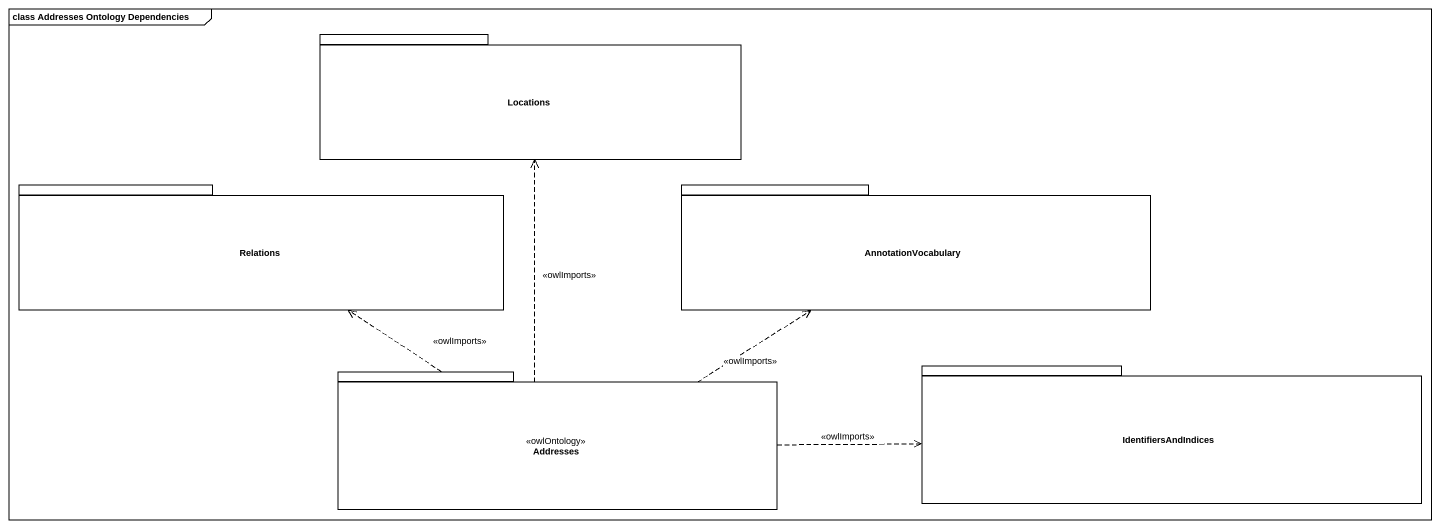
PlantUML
@startuml
mainframe class Addresses Ontology Dependencies
package Locations {
}
package Relations {
}
package AnnotationVocabulary {
}
package Addresses <<owlOntology>> {
}
package IdentifiersAndIndices {
}
Addresses .up.> Locations : <<owlImports>>
Addresses .up.> Relations : <<owlImports>>
Addresses .right.> AnnotationVocabulary : <<owlImports>>
Addresses .right.> IdentifiersAndIndices : <<owlImports>>
@enduml
